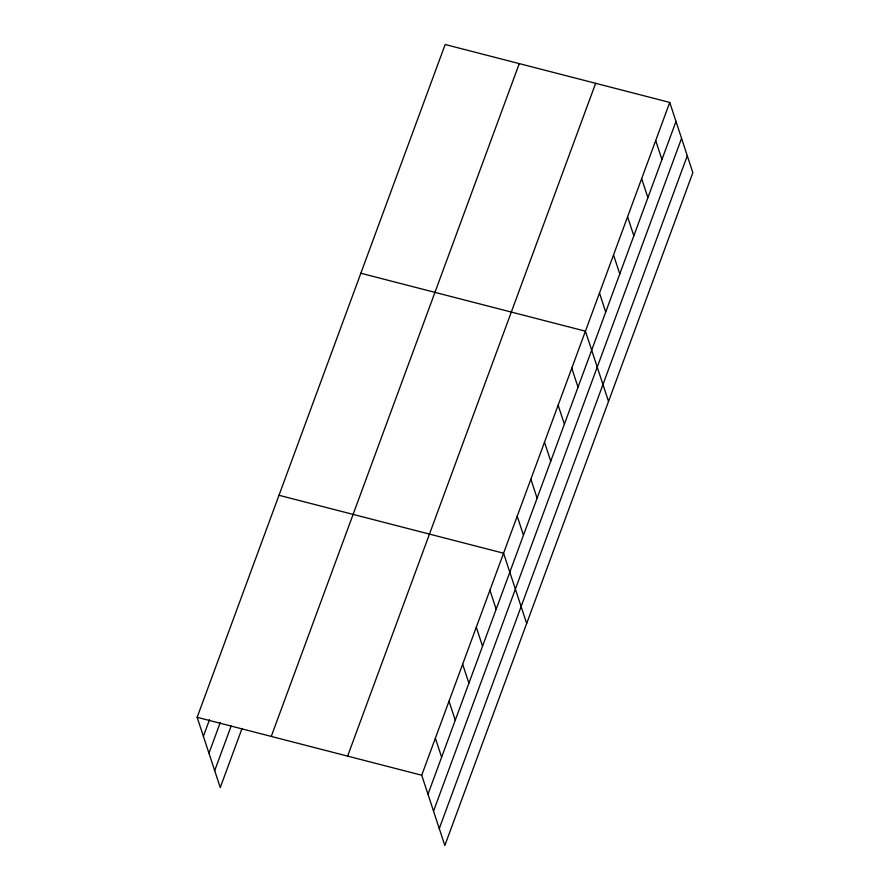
<?xml version="1.0" encoding="UTF-8"?>
<svg xmlns="http://www.w3.org/2000/svg" width="890" height="890" viewBox="0 0 890 890"><rect width="100%" height="100%" fill="white"/><g stroke="black" fill="none" stroke-linecap="round" stroke-linejoin="round"><path stroke-width="1.33" d="M241.891 728.877L220.253 787.572L197.146 717.307L445.167 44.5L669.747 102.428L692.854 172.693L444.833 845.5L421.726 775.235L669.747 102.428M203.387 736.297L209.506 719.71M208.961 753.218L220.242 722.591M214.69 770.651L231.155 725.995M271.261 736.419L519.282 63.613M347.612 756.122L595.644 83.315M427.968 794.225L676 121.418M433.53 811.146L681.562 138.339M439.271 828.579L687.291 155.772M360.839 273.252L585.42 331.18L608.526 401.446M278.993 495.285L503.573 553.213L526.68 623.478M197.146 717.307L421.726 775.235M655.696 140.553L661.938 159.544M641.645 178.679L647.887 197.68M627.584 216.804L633.836 235.806M613.533 254.929L619.774 273.931M599.482 293.055L605.723 312.056M571.781 368.193L578.022 387.183M558.141 405.195L564.382 424.185M544.502 442.197L550.743 461.187M530.863 479.198L537.104 498.2M517.212 516.211L523.465 535.202M489.934 590.215L496.175 609.205M476.295 627.216L482.536 646.218M462.655 664.218L468.897 683.22M449.005 701.231L455.257 720.221M435.366 738.233L441.618 757.223"/></g></svg>
